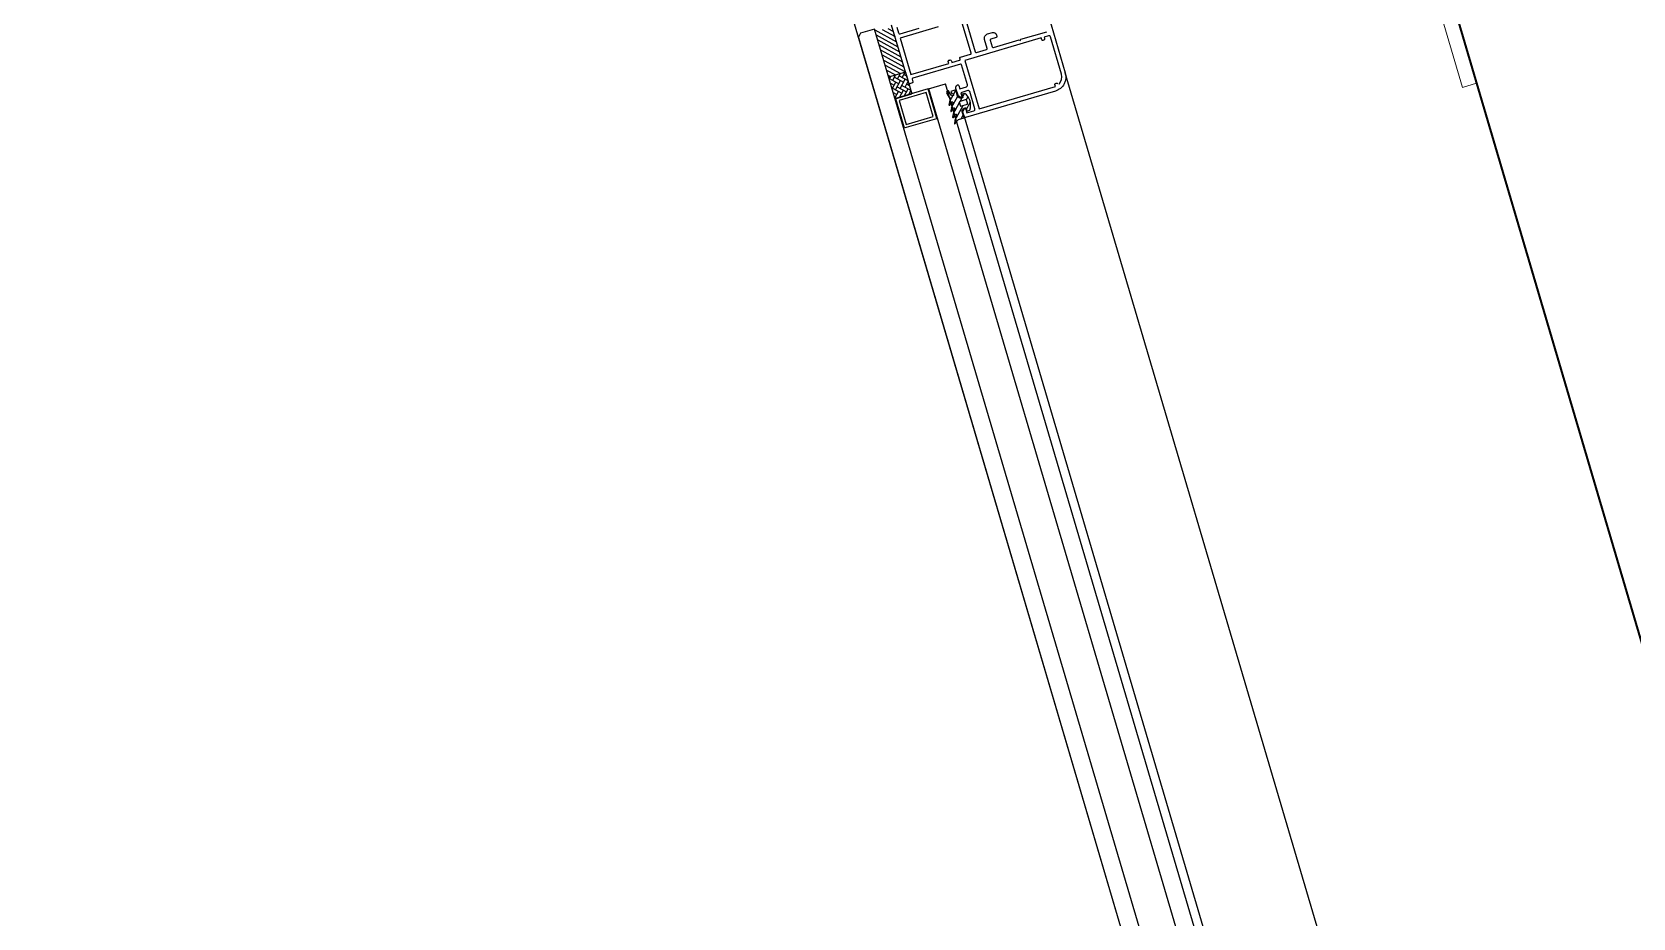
# Model space of a CAD drawing. Header units: millimetres. Extents: x 62878 to 70819, y -67946 to -61850.
# Drawn here: x 64534.9 to 64589.7, y -66967.3 to -66937 of the extents above; entities that cross this region are included whole.
import ezdxf

# ---------------------------------------------------------------- set-up
doc = ezdxf.new("R2010")
doc.units = ezdxf.units.MM
doc.layers.add('alan hesabı1', color=7, linetype='Continuous', plot=False)
for name, color, linetype, lineweight in [('Dog_dos_yeni', 63, 'Continuous', 5), ('DOGRAMA', 171, 'Continuous', 0), ('DUVAR-GAZBETON', 84, 'Continuous', 35)]:
    doc.layers.add(name, color=color, linetype=linetype, lineweight=lineweight)

msp = doc.modelspace()

# ---------------------------------------------------------------- hatches: boundary and pattern name
at = {"layer": 'DOGRAMA', "lineweight": -2}
h = msp.add_hatch(dxfattribs=at)
h.set_pattern_fill('ANSI31', color=256, scale=0.04, angle=433.5058, style=0)
h.set_pattern_definition([(331.42666, (64540.17818, -66807.05827), (0.06074198, 0.11153211), [])])
h.paths.add_polyline_path([(64564.689, -66938.071, -0.414214), (64564.707, -66938.037), (64564.339, -66936.788, -0.153231), (64563.735, -66936.862), (64564.139, -66938.233)])
h.paths.add_polyline_path([(64564.793, -66938.329), (64564.723, -66938.09, -0.414214), (64564.689, -66938.071), (64564.139, -66938.233), (64564.218, -66938.498)])
h = msp.add_hatch(dxfattribs=at)
h.set_pattern_fill('AR-HBONE', color=256, scale=0.03, angle=433.5058, style=0)
h.set_pattern_definition([(61.42666, (64600.53571, -66932.89981), (0.16277867, 0.04799068), [0.36, -0.12]), (331.42666, (64600.59311, -66932.79442), (0.16277867, 0.04799068), [0.36, -0.12])])
h.paths.add_polyline_path([(64564.941, -66938.831), (64565.012, -66939.071), (64564.436, -66939.24), (64564.218, -66938.498), (64564.793, -66938.329)])
h = msp.add_hatch(dxfattribs=at)
h.set_pattern_fill('ANSI31', color=256, scale=0.05, angle=433.5058, style=0)
h.set_pattern_definition([(61.42666, (64608.11325, -67037.48597), (0.13941514, -0.07592747), [])])
edge = h.paths.add_edge_path(flags=16)
edge.add_arc((64566.523, -66939.459), 0.4, 4.8897, 27.9636)
edge.add_line((64566.877, -66939.272), (64566.635, -66939.343))
edge.add_line((64566.635, -66939.343), (64566.68, -66939.496))
edge.add_line((64566.68, -66939.496), (64566.922, -66939.425))
edge = h.paths.add_edge_path()
edge.add_arc((64566.523, -66939.459), 0.5, 339.5568, 413.2966)
edge.add_line((64566.822, -66939.058), (64566.726, -66939.087))
edge.add_line((64566.726, -66939.087), (64566.76, -66939.202))
edge.add_line((64566.76, -66939.202), (64566.703, -66939.219))
edge.add_arc((64566.674, -66939.123), 0.1, 196.4267, 286.4267, ccw=False)
edge.add_line((64566.579, -66939.151), (64566.516, -66938.94))
edge.add_line((64566.516, -66938.94), (64566.344, -66938.991))
edge.add_line((64566.344, -66938.991), (64566.355, -66939.029))
edge.add_arc((64566.417, -66939.01), 0.065, 196.4267, 264.836)
edge.add_arc((64566.408, -66939.108), 0.0327, -109.0036, 84.836, ccw=False)
edge.add_arc((64566.49, -66938.962), 0.199, 192.077, 242.3429, ccw=False)
edge.add_arc((64566.248, -66939.019), 0.05, 17.9413, 195.4545)
edge.add_arc((64566.511, -66938.946), 0.323, 195.486, 234.8123)
edge.add_arc((64566.313, -66939.227), 0.02, -13.5733, 54.8123, ccw=False)
edge.add_line((64566.333, -66939.231), (64566.281, -66939.445))
edge.add_arc((64566.296, -66939.449), 0.015, 166.4267, 326.4267)
edge.add_line((64566.308, -66939.457), (64566.376, -66939.355))
edge.add_arc((64566.393, -66939.366), 0.02, -13.5733, 146.4267, ccw=False)
edge.add_line((64566.412, -66939.37), (64566.343, -66939.656))
edge.add_arc((64566.358, -66939.66), 0.015, 166.4267, 326.4267)
edge.add_line((64566.37, -66939.668), (64566.439, -66939.566))
edge.add_arc((64566.455, -66939.577), 0.02, -13.5733, 146.4267, ccw=False)
edge.add_line((64566.475, -66939.581), (64566.406, -66939.867))
edge.add_arc((64566.42, -66939.871), 0.015, 166.4267, 326.4267)
edge.add_line((64566.433, -66939.879), (64566.501, -66939.777))
edge.add_arc((64566.517, -66939.788), 0.02, -13.5733, 146.4267, ccw=False)
edge.add_line((64566.537, -66939.792), (64566.468, -66940.078))
edge.add_arc((64566.482, -66940.082), 0.015, 166.4267, 326.4267)
edge.add_line((64566.495, -66940.09), (64566.558, -66939.995))
edge.add_arc((64566.642, -66940.05), 0.1, 106.4267, 146.4267, ccw=False)
edge.add_line((64566.613, -66939.954), (64566.799, -66939.899))
edge.add_line((64566.799, -66939.899), (64566.737, -66939.688))
edge.add_arc((64566.833, -66939.66), 0.1, 106.4267, 196.4267, ccw=False)
edge.add_line((64566.805, -66939.564), (64566.862, -66939.547))
edge.add_line((64566.862, -66939.547), (64566.896, -66939.662))
edge.add_line((64566.896, -66939.662), (64566.992, -66939.634))

# ---------------------------------------------------------------- linework, layer by layer
at = {"layer": 'alan hesabı1'}
msp.add_lwpolyline([(63724.954, -65595.463), (64131.543, -65475.352), (64132.288, -65475.758), (64579.093, -66991.106), (64176.603, -67109.71), (64175.127, -67104.703), (64170.387, -67106.1)], close=True, dxfattribs=at)
at = {"layer": 'Dog_dos_yeni'}
msp.add_lwpolyline([(64584.339, -66938.711), (64579.532, -66922.404), (64579.052, -66922.546), (64580.537, -66927.582), (64571.424, -66930.268), (64571.566, -66930.748), (64580.678, -66928.061), (64582.233, -66933.337), (64573.121, -66936.023), (64573.262, -66936.503), (64582.375, -66933.816), (64583.859, -66938.852), (64584.339, -66938.711)], close=True, dxfattribs=at)
at = {"layer": 'DOGRAMA', "lineweight": -2}
for p, q in [((64563.735, -66936.862), (64563.255, -66937.003)), ((64591.979, -67032.646), (64563.735, -66936.862)), ((64563.255, -66937.003), (64563.181, -66937.14)), ((64563.181, -66937.141), (64591.362, -67032.713)), ((64564.793, -66938.329), (64564.218, -66938.498)), ((64564.793, -66938.329), (64564.218, -66938.498)), ((64564.793, -66938.329), (64565.012, -66939.071)), ((64588.627, -67000.614), (64570.265, -66938.357)), ((64564.436, -66939.24), (64565.012, -66939.071)), ((64565.587, -66938.901), (64566.163, -66938.731)), ((64584.402, -67002.694), (64565.588, -66938.902)), ((64584.978, -67002.524), (64566.163, -66938.732)), ((64584.907, -67001.221), (64566.81, -66939.865))]:
    msp.add_line(p, q, dxfattribs=at)
at = {"layer": 'DOGRAMA', "lineweight": -2, "ltscale": 0.5}
for points in [[(64569.619, -66936.169), (64570.264, -66938.356, -0.414214), (64569.926, -66938.977), (64566.847, -66939.885, -0.414214), (64566.81, -66939.865), (64566.762, -66939.702, -0.19911), (64566.766, -66939.664), (64566.805, -66939.593, -0.668097), (64566.857, -66939.599), (64566.894, -66939.725), (64567.134, -66939.655, 0.414214), (64567.167, -66939.592), (64566.992, -66938.998, 0.414214), (64566.93, -66938.964), (64566.69, -66939.035), (64566.727, -66939.161, -0.668097), (64566.687, -66939.194), (64566.616, -66939.155, -0.198962), (64566.592, -66939.125), (64566.521, -66938.886, -0.372839), (64566.575, -66938.766, -0.45685), (64566.617, -66938.785), (64566.651, -66938.9), (64566.881, -66938.833, 0.414214), (64566.915, -66938.77), (64566.711, -66938.08, 0.414214), (64566.674, -66938.059), (64565.043, -66938.54, 0.414214), (64565.023, -66938.577), (64565.048, -66938.664, -0.414214), (64565.028, -66938.701), (64564.942, -66938.727, -0.414214), (64564.904, -66938.706), (64564.319, -66936.721, -0.414214)], [(64566.671, -66935.892), (64567.185, -66937.638, 0.414214), (64567.223, -66937.658), (64567.573, -66937.555, 0.414214), (64567.593, -66937.517), (64567.503, -66937.21, -0.414214), (64567.604, -66937.024), (64567.777, -66936.973, -0.414214), (64567.901, -66937.041), (64567.906, -66937.06), (64567.921, -66937.108, -0.414214), (64567.9, -66937.145), (64567.718, -66937.199, 0.414214), (64567.698, -66937.236), (64567.766, -66937.467, 0.414214), (64567.803, -66937.487), (64568.69, -66937.225), (64568.727, -66937.246), (64568.748, -66937.208), (64569.635, -66936.947, 0.414214)], [(64564.497, -66936.793), (64564.553, -66936.985, 0.414214), (64564.616, -66937.019), (64565.258, -66936.83, 0.414214)], [(64570.051, -66938.74, 0.26214), (64570.13, -66938.396), (64569.754, -66937.12, 0.414214), (64569.692, -66937.086), (64569.538, -66937.132), (64569.552, -66937.18, -0.414214), (64569.519, -66937.242), (64569.499, -66937.247, -0.414214), (64569.462, -66937.227), (64569.442, -66937.16), (64566.824, -66937.932), (64567.313, -66939.591), (64569.932, -66938.819), (64569.912, -66938.752, -0.414214), (64569.932, -66938.715), (64569.951, -66938.709, -0.361813), (64570.01, -66938.735)]]:
    msp.add_lwpolyline(points, format="xyb", dxfattribs=at)
at = {"layer": 'DOGRAMA', "linetype": 'ByBlock', "lineweight": -2}
msp.add_lwpolyline([(64565.912, -66936.783), (64564.607, -66937.167), (64564.975, -66938.414), (64566.279, -66938.03), (64566.259, -66937.963, -0.414214), (64566.28, -66937.925), (64566.309, -66937.917, -0.414214), (64566.371, -66937.951), (64566.385, -66937.999), (64566.644, -66937.922, 0.414214), (64566.664, -66937.885), (64566.656, -66937.856, -0.414214), (64566.676, -66937.819), (64567.021, -66937.717, 0.414214), (64567.041, -66937.68), (64566.682, -66936.462, 0.414214)], format="xyb", dxfattribs=at)
at = {"layer": 'DOGRAMA', "lineweight": -2}
for points in [[(64564.456, -66939.235), (64564.752, -66940.242), (64565.865, -66939.914), (64565.568, -66938.907)], [(64564.58, -66939.302), (64564.82, -66940.118), (64565.741, -66939.846), (64565.501, -66939.031)]]:
    msp.add_lwpolyline(points, close=True, dxfattribs=at)
for points in [[(64566.992, -66939.634, 0.333333), (64566.822, -66939.058), (64566.726, -66939.087), (64566.76, -66939.202), (64566.703, -66939.219, -0.414214), (64566.579, -66939.151), (64566.516, -66938.94), (64566.344, -66938.991), (64566.355, -66939.029, 0.307685), (64566.411, -66939.075, -1.128702), (64566.398, -66939.139, -0.222912), (64566.295, -66939.004, 0.978531), (64566.2, -66939.032, 0.173298), (64566.325, -66939.21, -0.307572), (64566.333, -66939.231), (64566.281, -66939.445, 0.8391), (64566.308, -66939.457), (64566.376, -66939.355, -0.8391), (64566.412, -66939.37), (64566.343, -66939.656, 0.8391), (64566.37, -66939.668), (64566.439, -66939.566, -0.8391), (64566.475, -66939.581), (64566.406, -66939.867, 0.8391), (64566.433, -66939.879), (64566.501, -66939.777, -0.8391), (64566.537, -66939.792), (64566.468, -66940.078, 0.8391), (64566.495, -66940.09), (64566.558, -66939.995, -0.176327), (64566.613, -66939.954), (64566.799, -66939.899), (64566.737, -66939.688, -0.414214), (64566.805, -66939.564), (64566.862, -66939.547), (64566.896, -66939.662)], [(64566.922, -66939.425, 0.101021), (64566.877, -66939.272), (64566.635, -66939.343), (64566.68, -66939.496)], [(64566.922, -66939.425, 0.101021), (64566.877, -66939.272), (64566.635, -66939.343), (64566.68, -66939.496)]]:
    msp.add_lwpolyline(points, format="xyb", close=True, dxfattribs=at)
at = {"layer": 'DUVAR-GAZBETON', "ltscale": 5}
msp.add_line((64145.514, -65450.485), (64605.205, -67009.475), dxfattribs=at)

doc.saveas('drawing.dxf')
